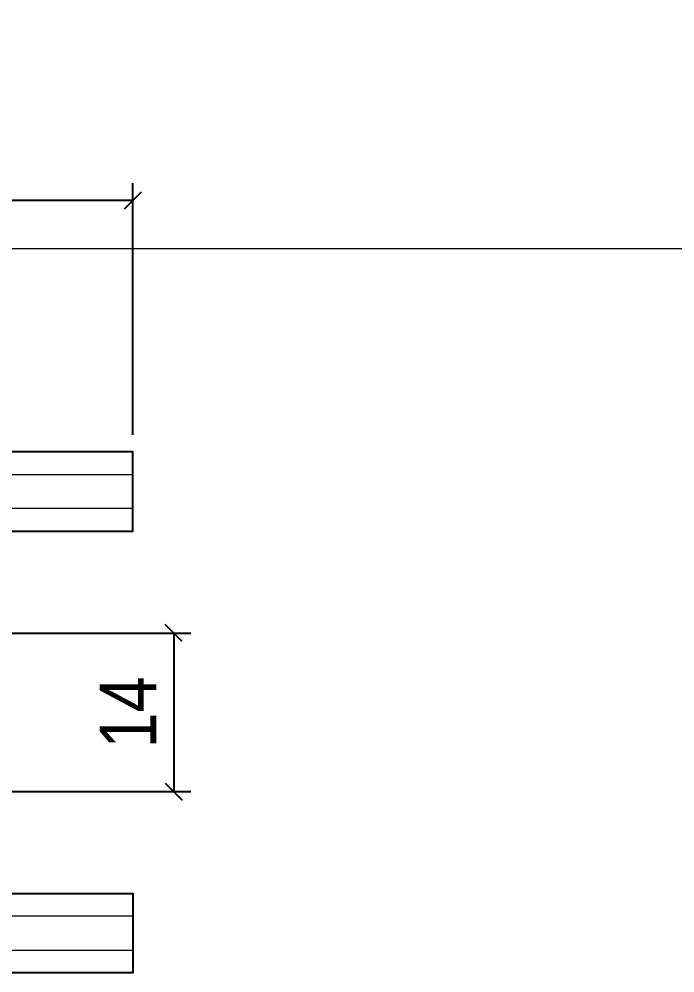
# Model space of a CAD drawing. Extents: x 2296 to 12463, y 760 to 16806.
# Drawn here: x 3247.2 to 3363.1, y 13949.2 to 14117.6 of the extents above; entities that cross this region are included whole.
import ezdxf

# ---------------------------------------------------------------- set-up
doc = ezdxf.new("R2010")
doc.units = 0
doc.layers.add('CARIMBO', color=255, linetype='Continuous', lineweight=9)
doc.layers.add('Hachura', color=251, linetype='Continuous', lineweight=9)
doc.layers.add('COTA', color=241, linetype='Continuous')
doc.layers.add('GRAVATA', color=2, linetype='Continuous')
doc.styles.add('COTA TECNICA 2X', font='techl___.ttf', dxfattribs={"height": 10})
doc.dimstyles.new('SECAO PILAR', dxfattribs={"dimtxt": 10, "dimasz": 3, "dimexe": 3, "dimexo": 3, "dimgap": 3, "dimtad": 1, "dimdec": 1, "dimlfac": 0.5, "dimzin": 12, "dimdsep": 46, "dimtxsty": 'COTA TECNICA 2X', "dimblk1": 'OBLIQUE', "dimblk2": 'OBLIQUE', "dimsah": 1, "dimcen": 0.9, "dimclrd": 256, "dimclre": 256, "dimclrt": 256, "dimadec": 1, "dimazin": 3, "dimtfac": 1, "dimtdec": 1, "dimtmove": 0, "dimatfit": 3, "dimfxl": 1, "dimtolj": 1, "dimtzin": 12, "dimarcsym": 0})

# ---------------------------------------------------------------- blocks, each defined once
blk = doc.blocks.new('_Oblique')
at = {"color": 0, "linetype": 'ByBlock', "lineweight": -2}
blk.add_line((-0.5, -0.5), (0.5, 0.5), dxfattribs=at)
blk = doc.blocks.new('*D840')
at = {"layer": 'COTA', "lineweight": -2, "transparency": 16777216}
for p, q in [((3079.09, 14044.18), (3079.09, 14088.61)), ((3267.36, 14044.18), (3267.36, 14088.61)), ((3079.09, 14085.61), (3267.36, 14085.61))]:
    blk.add_line(p, q, dxfattribs=at)
at = {"layer": 'Defpoints', "color": 0, "transparency": 16777216}
for p in [(3267.36, 14085.61), (3079.09, 14041.18), (3267.36, 14041.18)]:
    blk.add_point(p, dxfattribs=at)
at = {"layer": 'COTA', "lineweight": -2, "transparency": 16777216, "xscale": 3, "yscale": 3, "zscale": 3, "rotation": 180}
blk.add_blockref('_Oblique', (3079.09, 14085.61), dxfattribs=at)
at = {"layer": 'COTA', "lineweight": -2, "transparency": 16777216, "xscale": 3, "yscale": 3, "zscale": 3}
blk.add_blockref('_Oblique', (3267.36, 14085.61), dxfattribs=at)
at = {"layer": 'COTA', "transparency": 16777216, "insert": (3112.22, 14094.34), "char_height": 10, "attachment_point": 5, "style": 'COTA TECNICA 2X'}
blk.add_mtext('\\A1;Perfil Metálico L=150', dxfattribs=at)
blk = doc.blocks.new('*D841')
at = {"layer": 'COTA', "lineweight": -2, "transparency": 16777216}
for p, q in [((3232, 14009.17), (3277.57, 14009.17)), ((3274.57, 14009.17), (3274.57, 13981.17)), ((3232, 13981.17), (3277.57, 13981.17))]:
    blk.add_line(p, q, dxfattribs=at)
at = {"layer": 'Defpoints', "color": 0, "transparency": 16777216}
for p in [(3229, 14009.17), (3229, 13981.17), (3274.57, 13981.17)]:
    blk.add_point(p, dxfattribs=at)
at = {"layer": 'COTA', "lineweight": -2, "transparency": 16777216, "xscale": 3, "yscale": 3, "zscale": 3}
for p, rotation in [((3274.57, 14009.17), 90), ((3274.57, 13981.17), 270)]:
    blk.add_blockref('_Oblique', p, dxfattribs=dict(at, rotation=rotation))
at = {"layer": 'COTA', "transparency": 16777216, "insert": (3266.5, 13995.17), "char_height": 10, "attachment_point": 5, "rotation": 90, "style": 'COTA TECNICA 2X'}
blk.add_mtext('\\A1;14', dxfattribs=at)

msp = doc.modelspace()

# ---------------------------------------------------------------- linework, layer by layer
at = {"layer": 'CARIMBO', "color": 3}
msp.add_line((2295.89, 14077.07), (9625.18, 14077.07), dxfattribs=at)
at = {"layer": 'GRAVATA', "color": 1}
for points in [[(3079, 14041.18), (3079, 14027.18), (3267.36, 14027.18), (3267.36, 14041.18)], [(3079, 13949.16), (3079, 13963.16), (3267.36, 13963.16), (3267.36, 13949.16)]]:
    msp.add_lwpolyline(points, close=True, dxfattribs=at)
at = {"layer": 'Hachura'}
for p, q in [((3079, 14037.18), (3267.36, 14037.18)), ((3267.36, 14031.18), (3079, 14031.18)), ((3267.36, 13959.16), (3079, 13959.16)), ((3079, 13953.16), (3267.36, 13953.16))]:
    msp.add_line(p, q, dxfattribs=at)

# ---------------------------------------------------------------- dimensions: what is measured, and where the dimension line sits
at = {"layer": 'COTA'}
dim = msp.add_linear_dim(base=(3267.36, 14085.61), p1=(3079.09, 14041.18), p2=(3267.36, 14041.18), text='Perfil Metálico L=150', dimstyle='SECAO PILAR', dxfattribs=at)
dim.commit()
dim.dimension.update_dxf_attribs({"geometry": '*D840', "text_midpoint": (3112.22, 14085.61), "dimtype": 160})
dim = msp.add_linear_dim(base=(3274.57, 13981.17), p1=(3229, 14009.17), p2=(3229, 13981.17), angle=90, dimstyle='SECAO PILAR', dxfattribs=at)
dim.commit()
dim.dimension.update_dxf_attribs({"geometry": '*D841', "text_midpoint": (3274.57, 13995.17), "dimtype": 160})

doc.saveas('drawing.dxf')
